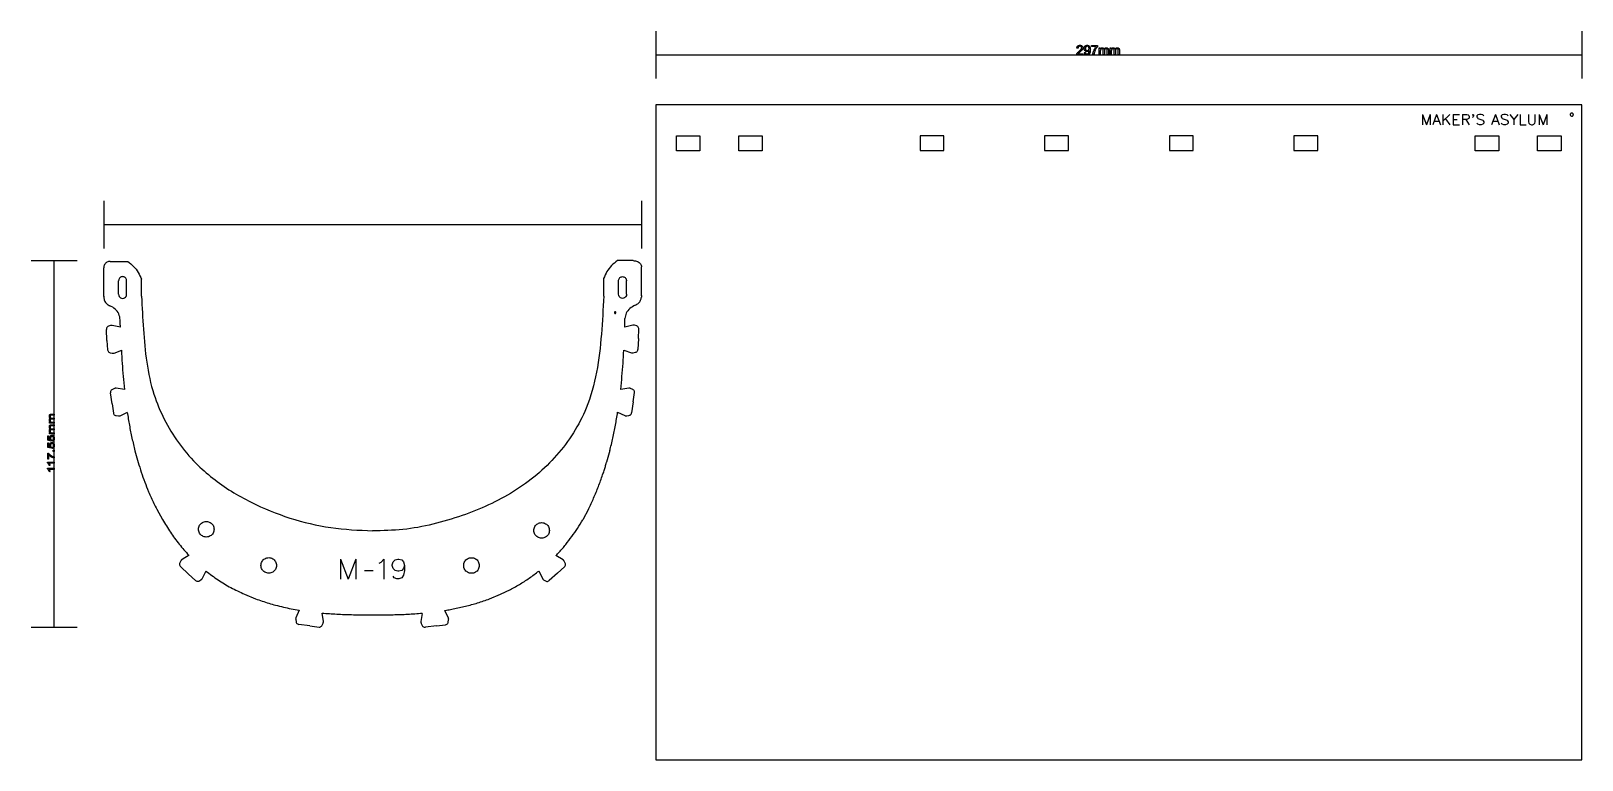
# Model space of a CAD drawing. Extents: x -120 to 253, y 137 to 312.
import ezdxf

# ---------------------------------------------------------------- set-up
doc = ezdxf.new("R2010")
doc.units = 0
doc.layers.add('Layer_1', color=7, linetype='CONTINUOUS')

msp = doc.modelspace()

# ---------------------------------------------------------------- linework, layer by layer
at = {"layer": 'Layer_1', "color": 1}
for points in [[(30.226987, 312.206224), (30.226987, 300.776224)], [(252.97652, 312.206224), (252.97652, 300.776224)], [(30.226829, 306.491224), (252.97689, 306.491224)], [(30.226829, 294.423287), (30.226829, 136.92321)], [(252.97676, 294.423287), (30.226829, 294.423287)], [(214.62893, 292.133689), (214.62893, 289.678118)], [(214.62893, 292.133689), (215.56365, 289.678118)], [(216.49845, 292.133689), (215.56373, 289.678118)], [(216.49845, 292.133689), (216.49845, 289.678118)], [(218.01925, 292.133689), (217.0845, 289.678118)], [(218.01925, 292.133689), (218.95397, 289.678118)], [(219.53634, 292.133689), (219.53634, 289.678118)], [(221.17583, 292.133689), (219.53634, 290.494172)], [(220.12247, 291.080224), (221.17591, 289.678118)], [(221.99191, 292.133689), (221.99191, 289.678118)], [(221.99191, 292.133689), (223.51268, 292.133689)], [(221.99191, 290.961506), (222.92663, 290.961506)], [(224.21005, 292.133689), (224.21005, 289.678118)], [(224.21005, 292.133689), (225.26349, 292.133689), (225.61215, 292.014944), (225.7309, 291.896226), (225.84962, 291.666276), (225.84962, 291.428919), (225.7309, 291.198969), (225.61215, 291.080224), (225.26349, 290.961506), (224.21005, 290.961506)], [(225.02978, 290.961506), (225.84954, 289.678118)], [(226.78434, 291.896226), (226.66562, 292.014944), (226.78434, 292.133689), (226.90306, 292.014944), (226.90306, 291.781264), (226.78434, 291.547558), (226.66562, 291.428839)], [(229.3549, 291.781264), (229.12119, 292.014944), (228.76884, 292.133689), (228.30143, 292.133689), (227.95276, 292.014944), (227.71906, 291.781264), (227.71906, 291.547558), (227.83404, 291.313851), (227.95276, 291.19889), (228.18647, 291.080145), (228.88748, 290.846465), (229.12119, 290.731477), (229.23615, 290.612758), (229.3549, 290.379052), (229.3549, 290.028505), (229.12119, 289.794799), (228.76884, 289.677959), (228.30143, 289.678118), (227.95276, 289.794958), (227.71906, 290.028664)], [(232.15906, 292.133689), (231.22434, 289.678118)], [(232.15906, 292.133689), (233.09378, 289.678118)], [(235.197, 291.781264), (234.96332, 292.014944), (234.61095, 292.133689), (234.14356, 292.133689), (233.7949, 292.014944), (233.56119, 291.781264), (233.56119, 291.547558), (233.67615, 291.313851), (233.7949, 291.19889), (234.02858, 291.080145), (234.72962, 290.846465), (234.96332, 290.731477), (235.07828, 290.612758), (235.197, 290.379052), (235.197, 290.028505), (234.96332, 289.794799), (234.61095, 289.677959), (234.14356, 289.678118), (233.7949, 289.794958), (233.56119, 290.028664)], [(235.66441, 292.133689), (236.59913, 290.961506), (236.59913, 289.678118)], [(237.53385, 292.133689), (236.59913, 290.961506)], [(238.11623, 292.133689), (238.11623, 289.678118), (239.51836, 289.678118)], [(240.10441, 292.133689), (240.10441, 290.379211), (240.22313, 290.028664), (240.45684, 289.794958), (240.80918, 289.678118), (241.03913, 289.678118), (241.39148, 289.794958), (241.62519, 290.028664), (241.7439, 290.379211), (241.7439, 292.133689)], [(242.67495, 292.133689), (242.67495, 289.678118)], [(242.67495, 292.133689), (243.60969, 289.678118)], [(244.54441, 292.133689), (243.60969, 289.678118)], [(244.54441, 292.133689), (244.54441, 289.678118)], [(252.97676, 136.92321), (252.97676, 294.423287)], [(217.43319, 290.494119), (218.60527, 290.494119)], [(221.99191, 289.678118), (223.51268, 289.678118)], [(231.573, 290.494119), (232.74519, 290.494119)], [(-102.53421, 271.366861), (-102.53421, 259.936861)], [(26.773593, 271.366861), (26.773593, 259.936861)], [(-102.53421, 265.651861), (26.773593, 265.651861)], [(-120.02285, 256.993848), (-108.91061, 256.993848)], [(-114.4667, 168.82775), (-114.4667, 256.993848)], [(-102.52085, 248.333692), (-102.54045, 255.279348)], [(-100.99264, 256.798771), (-96.752135, 256.798771)], [(24.791652, 256.994007), (20.998374, 256.994007)], [(26.760999, 248.52898), (26.786209, 255.474584)], [(-98.950849, 248.904054), (-98.950849, 252.143691)], [(-97.028757, 248.904054), (-97.028757, 252.143691)], [(21.274969, 248.904054), (21.274969, 252.143691)], [(23.197141, 248.9507), (23.197141, 252.190417)], [(-102.52085, 248.43127), (-102.52085, 248.235954)], [(26.760999, 248.626718), (26.760999, 248.43127)], [(26.760999, 248.43127), (26.760999, 248.235954)], [(-101.75451, 237.798512), (-101.89505, 240.444743)], [(-100.89358, 241.388829), (-101.4047, 241.201795)], [(-98.529659, 240.992377), (-100.47604, 241.417404)], [(24.70434, 241.478761), (22.76034, 240.98952)], [(25.637657, 241.294558), (25.121587, 241.46405)], [(26.065303, 238.291325), (26.153113, 240.552719)], [(-101.75451, 237.798512), (-101.59504, 235.541088)], [(-100.05411, 234.778479), (-98.174959, 235.476873)], [(22.511341, 235.468327), (24.39954, 234.833539)], [(26.065303, 238.291325), (25.916343, 235.645624)], [(-101.00203, 234.859997), (-100.47027, 234.747655)], [(24.817899, 234.816209), (25.346351, 234.946489)], [(-100.54115, 222.588966), (-100.89133, 225.21575)], [(-99.967934, 226.236274), (-100.4627, 226.00942)], [(-97.58007, 226.028602), (-99.553782, 226.297789)], [(23.772636, 226.319168), (21.789928, 226.023893)], [(24.683279, 226.043895), (24.186391, 226.263499)], [(24.812792, 223.013226), (25.123069, 225.255067)], [(-100.54115, 222.588966), (-100.20304, 220.351173)], [(-98.606441, 219.713395), (-96.788674, 220.558633)], [(20.998003, 220.554056), (22.814659, 219.736414)], [(24.812792, 223.013226), (24.403985, 220.394988)], [(-99.55783, 219.719454), (-99.018874, 219.649554)], [(23.229182, 219.677915), (23.7679, 219.755464)], [(-95.026391, 211.259746), (-94.261321, 208.491966)], [(19.189814, 211.32187), (18.401727, 208.498396)], [(-89.787799, 197.236486), (-88.409982, 194.72038)], [(14.008982, 197.209419), (12.648627, 194.68469)], [(-83.992393, 184.79263), (-84.230967, 184.30341)], [(-82.122873, 181.60858), (-84.059306, 183.4178)], [(-82.01413, 186.14616), (-83.711061, 185.10275)], [(-45.566241, 185.181619), (-45.566241, 180.418881)], [(-45.566241, 185.181619), (-43.728525, 180.418881)], [(-41.890729, 185.181619), (-43.728525, 180.418881)], [(-41.890729, 185.181619), (-41.890729, 180.418881)], [(-36.288336, 184.27513), (-35.836242, 184.498148), (-35.143404, 185.181619), (-35.143404, 180.418881)], [(-30.194347, 183.65164), (-30.420433, 182.968142), (-30.879882, 182.522107), (-31.565391, 182.291893), (-31.798753, 182.291893), (-32.484236, 182.522107), (-32.951014, 182.968142), (-33.1771, 183.65164), (-33.1771, 183.874631), (-32.951014, 184.558129), (-32.484236, 185.01136), (-31.798753, 185.241574), (-31.565391, 185.241574), (-30.879882, 185.01136), (-30.420433, 184.558129), (-30.194347, 183.65164), (-30.194347, 182.522107), (-30.420433, 181.385404), (-30.879882, 180.705478), (-31.565391, 180.478836), (-32.032142, 180.478836), (-32.717625, 180.705478), (-32.951014, 181.158762)], [(7.918459, 185.018), (6.207769, 186.06305)], [(6.596415, 181.81453), (8.272074, 183.33554)], [(8.440455, 184.22285), (8.200002, 184.70997)], [(-82.122873, 181.60858), (-80.442875, 180.09239)], [(-79.543318, 180.0132), (-79.082308, 180.3008)], [(-78.803596, 180.61152), (-77.933964, 182.41783)], [(-39.809834, 182.462153), (-37.768441, 182.462153)], [(2.092228, 182.37402), (2.96149, 180.58184)], [(3.242134, 180.27095), (3.705181, 179.98499)], [(6.596415, 181.81453), (4.603388, 180.06762)], [(-68.692623, 176.78113), (-66.039117, 175.69528)], [(-9.762799, 175.67279), (-7.110642, 176.76073)], [(-55.527724, 172.93686), (-56.316421, 171.10769)], [(-49.719194, 170.25404), (-50.039816, 172.25241)], [(-39.34131, 171.81177), (-36.464231, 171.80977)], [(-25.946514, 172.15618), (-26.241578, 170.18623)], [(-19.645171, 171.04694), (-20.46657, 172.8755)], [(-120.02285, 168.82775), (-108.91061, 168.82775)], [(-56.368385, 170.69219), (-56.282525, 170.15482)], [(-53.008388, 169.1615), (-55.63287, 169.529)], [(-53.008388, 169.1615), (-50.761996, 168.88702)], [(-49.980206, 169.33927), (-49.768539, 169.83952)], [(-26.185406, 169.77133), (-25.965194, 169.27355)], [(-22.545878, 169.15012), (-25.177106, 168.83466)], [(-22.545878, 169.15012), (-20.303904, 169.45889)], [(-19.663851, 170.09579), (-19.586911, 170.63353)], [(30.226829, 136.92321), (252.97676, 136.92321)]]:
    msp.add_lwpolyline(points, dxfattribs=at)
at = {"layer": 'Layer_1', "color": 7}
for points in [[(132.94594, 306.757924), (132.94594, 306.491224), (131.44099, 306.491224)], [(131.78074, 308.088064), (131.49499, 308.116644)], [(131.83017, 306.757717), (132.94611, 306.757717), (132.94594, 306.757924)], [(133.28788, 307.018565), (133.28942, 307.018406)], [(133.28942, 307.018406), (133.55612, 307.040686)], [(134.42935, 308.021071), (134.42914, 308.021151)], [(135.02979, 308.469434), (135.02979, 308.736134), (136.49987, 308.736134), (136.49987, 308.520287)], [(136.14123, 308.469805), (135.03003, 308.469805), (135.02979, 308.469434)], [(135.6331, 306.491595), (135.34735, 306.491595)], [(136.8559, 306.491462), (136.8559, 308.139287), (137.10677, 308.139287), (137.10677, 307.90648)], [(137.13535, 307.345481), (137.13535, 306.491459), (136.8559, 306.491459), (136.8559, 306.491462)], [(138.11344, 307.447562), (138.11344, 306.491463), (137.83399, 306.491463), (137.83399, 307.560962)], [(139.0912, 307.621257), (139.0912, 306.491592), (138.81175, 306.491592), (138.81175, 307.528705)], [(139.50062, 306.491462), (139.50062, 308.139287), (139.75149, 308.139287), (139.75149, 307.90648)], [(139.78009, 307.345481), (139.78009, 306.491459), (139.50066, 306.491459), (139.50062, 306.491462)], [(140.75817, 307.447562), (140.75817, 306.491463), (140.47871, 306.491463), (140.47871, 307.560962)], [(141.73592, 307.621257), (141.73592, 306.491592), (141.45647, 306.491592), (141.45647, 307.528705)], [(-115.23701, 220.079684), (-114.46662, 220.079684), (-114.46662, 219.808037), (-115.17372, 219.808037)], [(-114.4667, 217.906635), (-115.59028, 217.906635), (-115.59028, 218.150449), (-115.43156, 218.150449)], [(-115.23701, 217.508543), (-114.46662, 217.508543), (-114.46662, 217.236895), (-115.17372, 217.236895)], [(-115.11831, 219.128899), (-114.46627, 219.128899), (-114.46627, 218.857251), (-115.19549, 218.857251)], [(-115.11831, 216.557767), (-114.46627, 216.557767), (-114.46627, 216.286119), (-115.19549, 216.286119)], [(-115.04871, 218.178049), (-114.46633, 218.178049), (-114.46633, 217.906401), (-114.4667, 217.906635)], [(-115.17461, 213.850255), (-115.20071, 213.594059), (-115.99721, 213.807049), (-115.99721, 214.90282), (-115.8155, 214.90282), (-115.8155, 214.023663), (-115.39738, 213.905765)], [(-115.17461, 212.133665), (-115.20071, 211.877469), (-115.99721, 212.090458), (-115.99721, 213.186204), (-115.8155, 213.186204), (-115.8155, 212.307046), (-115.39738, 212.189148)], [(-114.4667, 215.335494), (-115.59028, 215.335494), (-115.59028, 215.579307), (-115.43156, 215.579307)], [(-115.04871, 215.606908), (-114.46633, 215.606908), (-114.46633, 215.33526), (-114.4667, 215.335494)], [(-114.87363, 213.544794), (-114.88883, 213.828797)], [(-114.87357, 213.544555), (-114.87363, 213.544794)], [(-115.81542, 209.26955), (-115.99713, 209.26955), (-115.99713, 210.698671), (-115.85008, 210.698671)], [(-115.8155, 210.350162), (-115.8155, 209.269868), (-115.81542, 209.26955)], [(-114.87363, 211.828177), (-114.88883, 212.112207)], [(-114.87357, 211.827965), (-114.87363, 211.828177)], [(-114.4667, 209.856132), (-114.4667, 209.578398)], [(-116.02331, 208.381106), (-116.02331, 208.555996), (-114.4669, 208.555996), (-114.4667, 208.555996)], [(-116.02331, 206.893486), (-116.02331, 207.068376), (-114.4669, 207.068376), (-114.4667, 207.068376)], [(-114.4667, 208.555996), (-114.4667, 208.284348), (-115.67982, 208.284348)], [(-114.4667, 207.068376), (-114.4667, 206.796728), (-115.67982, 206.796728)], [(-115.45046, 207.741052), (-115.6345, 207.741052)], [(-115.45046, 206.253433), (-115.6345, 206.253433)]]:
    msp.add_lwpolyline(points, dxfattribs=at)
at = {"layer": 'Layer_1', "color": 1}
for points in [[(250.8979, 292.116174)], [(35.221897, 283.398126), (35.221897, 286.998206), (40.785106, 286.998206), (40.785106, 283.398126)], [(50.213718, 283.398126), (50.213718, 286.998206), (55.787192, 286.998206), (55.787192, 283.398126)], [(93.77604, 283.473348), (99.475827, 283.473348), (99.475827, 286.998127), (93.77604, 286.998127)], [(123.72251, 283.473136), (129.49712, 283.473136), (129.49712, 286.997994), (123.72251, 286.997994)], [(153.74396, 283.473348), (159.44351, 283.473348), (159.44351, 286.998127), (153.74396, 286.998127)], [(183.69032, 283.473348), (189.46496, 283.473348), (189.46496, 286.998127), (183.69032, 286.998127)], [(227.28992, 283.398126), (227.28992, 286.998206), (232.98984, 286.998206), (232.98984, 283.398126)], [(242.28174, 283.398126), (242.28174, 286.998206), (247.98169, 286.998206), (247.98169, 283.398126)], [(20.464233, 244.68432)], [(-75.990281, 192.40123)], [(4.659242, 192.12577)], [(-60.974886, 183.70011)], [(-12.22136, 183.68887)]]:
    msp.add_lwpolyline(points, close=True, dxfattribs=at)
at = {"layer": 'Layer_1', "color": 7}
msp.add_lwpolyline([(-114.4667, 211.121978), (-114.68308, 211.121978), (-114.68308, 211.430614), (-114.4667, 211.430614)], close=True, dxfattribs=at)
for points, knots in [([(131.44099, 306.491224), (131.440943, 306.513403), (131.440851, 306.557494), (131.452672, 306.622808), (131.477354, 306.700254), (131.519193, 306.790039), (131.58165, 306.891314), (131.661446, 306.992937), (131.761535, 307.09828), (131.883666, 307.212539), (132.049688, 307.351092), (132.231707, 307.5041), (132.40019, 307.663741), (132.521042, 307.799484), (132.599333, 307.921376), (132.646072, 308.035482), (132.661798, 308.147274), (132.649017, 308.253098), (132.607767, 308.350168), (132.540557, 308.432247), (132.452275, 308.496426), (132.34463, 308.534854), (132.225199, 308.545877), (132.104079, 308.534523), (131.991667, 308.493875), (131.899442, 308.425133), (131.829912, 308.332283), (131.787956, 308.216311), (131.783235, 308.132401), (131.78074, 308.088064)], [0, 0, 0, 0, 0.066423, 0.13205, 0.198078, 0.3099, 0.428206, 0.554341, 0.696769, 0.863751, 1.055795, 1.345397, 1.57695, 1.751698, 1.889194, 2.009697, 2.118681, 2.224232, 2.325564, 2.430845, 2.538706, 2.64904, 2.769353, 2.895979, 3.011202, 3.12336, 3.236143, 3.354582, 3.487276, 3.487276, 3.487276, 3.487276]), ([(131.49499, 308.116644), (131.504332, 308.183058), (131.522019, 308.308792), (131.598146, 308.478261), (131.711459, 308.612308), (131.859705, 308.707836), (132.037933, 308.763634), (132.234315, 308.779478), (132.431318, 308.762828), (132.611061, 308.702513), (132.755545, 308.599122), (132.863958, 308.4672), (132.930094, 308.310816), (132.946542, 308.16851), (132.938781, 308.05096), (132.919843, 307.960706), (132.88786, 307.87078), (132.841709, 307.77962), (132.778865, 307.686801), (132.696996, 307.586939), (132.586378, 307.475148), (132.44256, 307.342071), (132.283571, 307.204884), (132.135942, 307.081099), (132.02785, 306.985998), (131.953576, 306.91625), (131.903783, 306.85993), (131.863937, 306.809658), (131.841244, 306.774751), (131.83017, 306.757717)], [0, 0, 0, 0, 0.200425, 0.379443, 0.549103, 0.72005, 0.901219, 1.103758, 1.307714, 1.490765, 1.665173, 1.833733, 1.996838, 2.167507, 2.258196, 2.349503, 2.443191, 2.543771, 2.65517, 2.778797, 2.930654, 3.126536, 3.366558, 3.56055, 3.704468, 3.798524, 3.865908, 3.929829, 3.99075, 3.99075, 3.99075, 3.99075]), ([(134.45934, 307.562314), (134.439462, 307.533721), (134.399588, 307.476363), (134.321544, 307.403887), (134.232404, 307.343297), (134.133759, 307.296699), (134.027585, 307.268737), (133.894984, 307.258321), (133.739958, 307.276806), (133.574568, 307.348041), (133.434397, 307.463578), (133.32421, 307.615854), (133.258769, 307.802785), (133.240057, 308.009316), (133.259262, 308.218006), (133.327795, 308.411066), (133.443109, 308.568371), (133.59144, 308.687705), (133.768511, 308.760427), (133.943422, 308.779907), (134.103236, 308.766052), (134.240896, 308.72534), (134.367999, 308.658395), (134.481809, 308.5673), (134.575799, 308.451038), (134.651636, 308.309715), (134.704164, 308.133899), (134.733314, 307.918672), (134.741716, 307.670665), (134.733169, 307.416708), (134.703798, 307.183721), (134.652417, 306.987218), (134.578105, 306.824181), (134.483179, 306.689816), (134.367213, 306.584206), (134.23353, 306.507943), (134.084278, 306.462374), (133.923741, 306.448628), (133.762763, 306.462634), (133.61261, 306.51226), (133.486051, 306.596513), (133.386672, 306.711832), (133.316881, 306.855696), (133.297846, 306.962597), (133.28788, 307.018565)], [0, 0, 0, 0, 0.104219, 0.209064, 0.31724, 0.426641, 0.534702, 0.644659, 0.824233, 0.997167, 1.177473, 1.362882, 1.554087, 1.764028, 1.980784, 2.178272, 2.370681, 2.55849, 2.742477, 2.937065, 3.080672, 3.221353, 3.364678, 3.509122, 3.655569, 3.810148, 3.987349, 4.202861, 4.460072, 4.731062, 4.964438, 5.163211, 5.337993, 5.499132, 5.6534, 5.804723, 5.957137, 6.117761, 6.285406, 6.438671, 6.58717, 6.735777, 6.890398, 7.060308, 7.060308, 7.060308, 7.060308]), ([(134.42914, 308.021151), (134.426797, 308.071109), (134.422357, 308.165746), (134.379233, 308.297401), (134.30754, 308.403324), (134.216748, 308.483196), (134.109844, 308.532618), (133.992992, 308.54745), (133.874004, 308.531707), (133.76154, 308.478346), (133.665373, 308.392939), (133.588184, 308.281699), (133.542504, 308.145708), (133.529374, 308.00309), (133.541941, 307.864959), (133.585837, 307.742997), (133.659283, 307.64294), (133.753352, 307.566345), (133.865638, 307.51952), (133.986677, 307.506007), (134.107234, 307.519323), (134.218001, 307.566172), (134.310252, 307.643491), (134.380781, 307.747696), (134.422804, 307.877591), (134.427082, 307.971352), (134.42935, 308.021071)], [0, 0, 0, 0, 0.149547, 0.283287, 0.409554, 0.529013, 0.641788, 0.757457, 0.877905, 0.997018, 1.125123, 1.259751, 1.398574, 1.550413, 1.686603, 1.811684, 1.934162, 2.054482, 2.171314, 2.293887, 2.416188, 2.531365, 2.64933, 2.77235, 2.904183, 3.053014, 3.053014, 3.053014, 3.053014]), ([(133.55612, 307.040686), (133.564521, 307.002147), (133.580102, 306.930666), (133.623471, 306.836505), (133.68226, 306.764957), (133.755401, 306.716202), (133.840308, 306.687423), (133.928691, 306.67965), (134.013777, 306.686017), (134.090562, 306.705656), (134.159504, 306.739295), (134.220821, 306.783312), (134.274456, 306.836526), (134.320256, 306.899898), (134.359277, 306.9754), (134.393122, 307.064824), (134.422505, 307.166844), (134.445488, 307.277132), (134.459325, 307.39125), (134.462515, 307.472695), (134.462292, 307.52217), (134.461587, 307.540886), (134.460137, 307.554714), (134.45934, 307.562314)], [0, 0, 0, 0, 0.118092, 0.21903, 0.307886, 0.392346, 0.479283, 0.574096, 0.656544, 0.734339, 0.810321, 0.885294, 0.959854, 1.035993, 1.118886, 1.214077, 1.322402, 1.437103, 1.551673, 1.666871, 1.681327, 1.700105, 1.723025, 1.723025, 1.723025, 1.723025]), ([(135.34735, 306.491595), (135.350719, 306.555515), (135.357935, 306.692442), (135.395948, 306.90913), (135.451293, 307.145841), (135.52634, 307.392564), (135.622759, 307.637987), (135.737311, 307.87359), (135.863828, 308.09372), (135.99588, 308.294062), (136.093968, 308.412661), (136.14123, 308.469805)], [0, 0, 0, 0, 0.191879, 0.41103, 0.658704, 0.921041, 1.183879, 1.448941, 1.706167, 1.945268, 2.167596, 2.167596, 2.167596, 2.167596]), ([(136.49987, 308.520287), (136.450705, 308.4642), (136.346545, 308.345377), (136.204741, 308.138203), (136.06526, 307.903997), (135.935556, 307.650847), (135.825566, 307.387051), (135.744501, 307.14345), (135.687703, 306.918337), (135.651891, 306.70922), (135.63946, 306.565256), (135.6331, 306.491595)], [0, 0, 0, 0, 0.223589, 0.473683, 0.751659, 1.041168, 1.326163, 1.608287, 1.810544, 2.02217, 2.243907, 2.243907, 2.243907, 2.243907]), ([(137.10677, 307.90648), (137.125006, 307.932282), (137.161457, 307.983855), (137.2318, 308.049001), (137.311886, 308.103451), (137.401921, 308.144897), (137.501133, 308.1694), (137.608298, 308.176849), (137.716325, 308.16954), (137.818253, 308.144929), (137.905596, 308.102556), (137.976868, 308.043879), (138.034166, 307.971705), (138.057509, 307.915237), (138.06941, 307.886448)], [0, 0, 0, 0, 0.094571, 0.189031, 0.285695, 0.384187, 0.484705, 0.590499, 0.705291, 0.808303, 0.903201, 0.993811, 1.083288, 1.176354, 1.176354, 1.176354, 1.176354]), ([(137.83399, 307.560962), (137.832818, 307.598963), (137.83066, 307.668933), (137.808417, 307.764175), (137.770708, 307.840933), (137.711669, 307.896829), (137.632354, 307.927758), (137.548123, 307.935516), (137.465909, 307.928694), (137.392072, 307.907566), (137.323364, 307.873178), (137.261903, 307.825583), (137.212617, 307.76321), (137.175444, 307.686536), (137.151535, 307.591697), (137.137531, 307.476201), (137.136119, 307.391555), (137.13535, 307.345481)], [0, 0, 0, 0, 0.113831, 0.209594, 0.291305, 0.366891, 0.447566, 0.541816, 0.618512, 0.693922, 0.770724, 0.847781, 0.925166, 1.007037, 1.101535, 1.217207, 1.355372, 1.355372, 1.355372, 1.355372]), ([(138.06941, 307.886448), (138.114013, 307.94339), (138.19908, 308.051989), (138.381319, 308.154579), (138.564625, 308.180925), (138.726714, 308.166163), (138.858409, 308.121588), (138.964693, 308.042933), (139.040887, 307.930111), (139.084638, 307.785122), (139.088896, 307.678798), (139.0912, 307.621257)], [0, 0, 0, 0, 0.215352, 0.410716, 0.609688, 0.761898, 0.895913, 1.021637, 1.15135, 1.297417, 1.469705, 1.469705, 1.469705, 1.469705]), ([(138.81175, 307.528705), (138.811265, 307.562364), (138.810392, 307.622996), (138.801483, 307.70364), (138.787717, 307.767081), (138.763086, 307.816554), (138.729144, 307.856964), (138.68587, 307.889847), (138.635363, 307.91523), (138.578191, 307.930087), (138.501448, 307.935411), (138.408938, 307.925362), (138.308911, 307.885533), (138.222321, 307.819836), (138.15618, 307.722553), (138.119017, 307.593831), (138.115407, 307.499145), (138.11344, 307.447562)], [0, 0, 0, 0, 0.100917, 0.18179, 0.243234, 0.294527, 0.345902, 0.400173, 0.456491, 0.514414, 0.576078, 0.686575, 0.790418, 0.895385, 1.007946, 1.137067, 1.291588, 1.291588, 1.291588, 1.291588]), ([(139.75149, 307.90648), (139.769726, 307.932282), (139.806178, 307.983855), (139.876524, 308.049002), (139.956616, 308.10345), (140.046654, 308.144897), (140.145863, 308.169398), (140.253024, 308.176849), (140.361047, 308.169539), (140.462976, 308.144931), (140.550317, 308.102554), (140.621589, 308.043879), (140.678891, 307.971706), (140.702231, 307.915237), (140.71413, 307.886448)], [0, 0, 0, 0, 0.094571, 0.189033, 0.285703, 0.384199, 0.484718, 0.590497, 0.70529, 0.808305, 0.903198, 0.993811, 1.083289, 1.176353, 1.176353, 1.176353, 1.176353]), ([(140.47871, 307.560962), (140.477538, 307.598963), (140.47538, 307.668933), (140.453137, 307.764175), (140.415428, 307.840933), (140.35639, 307.896828), (140.277078, 307.927758), (140.192849, 307.935516), (140.110636, 307.928694), (140.036795, 307.907566), (139.968085, 307.873179), (139.906624, 307.825583), (139.857341, 307.763212), (139.820188, 307.686532), (139.796274, 307.591697), (139.782271, 307.476201), (139.780859, 307.391555), (139.78009, 307.345481)], [0, 0, 0, 0, 0.113831, 0.209594, 0.291305, 0.366891, 0.447564, 0.541807, 0.618505, 0.69392, 0.770724, 0.84778, 0.925162, 1.007027, 1.101525, 1.217197, 1.355362, 1.355362, 1.355362, 1.355362]), ([(140.71413, 307.886448), (140.758739, 307.943389), (140.843812, 308.051983), (141.026045, 308.15458), (141.209349, 308.180925), (141.371437, 308.166163), (141.503131, 308.121588), (141.609413, 308.042932), (141.685607, 307.930111), (141.729358, 307.785122), (141.733616, 307.678798), (141.73592, 307.621257)], [0, 0, 0, 0, 0.215361, 0.410719, 0.609685, 0.761899, 0.895911, 1.021634, 1.151347, 1.297415, 1.469702, 1.469702, 1.469702, 1.469702]), ([(141.45647, 307.528705), (141.455986, 307.562364), (141.455113, 307.622996), (141.446201, 307.703639), (141.432442, 307.767086), (141.407783, 307.816558), (141.373822, 307.856942), (141.330587, 307.889862), (141.280081, 307.915227), (141.222912, 307.930088), (141.14617, 307.935411), (141.053661, 307.925361), (140.953634, 307.885533), (140.867041, 307.819837), (140.800903, 307.722553), (140.763745, 307.593831), (140.760136, 307.499145), (140.75817, 307.447562)], [0, 0, 0, 0, 0.100917, 0.18179, 0.243234, 0.294537, 0.345926, 0.400162, 0.45648, 0.514403, 0.576067, 0.686559, 0.790404, 0.895373, 1.007933, 1.137052, 1.291573, 1.291573, 1.291573, 1.291573]), ([(-115.41786, 219.086227), (-115.457281, 219.130981), (-115.536172, 219.220544), (-115.601389, 219.395178), (-115.618449, 219.567972), (-115.608643, 219.723613), (-115.57931, 219.849192), (-115.527981, 219.951518), (-115.452055, 220.027841), (-115.350842, 220.073079), (-115.276478, 220.077394), (-115.23701, 220.079684)], [0, 0, 0, 0, 0.177672, 0.355562, 0.547779, 0.695362, 0.821785, 0.932276, 1.034416, 1.138625, 1.256493, 1.256493, 1.256493, 1.256493]), ([(-115.41786, 216.515085), (-115.457282, 216.559833), (-115.536177, 216.649387), (-115.60139, 216.824025), (-115.61845, 216.99682), (-115.608641, 217.152463), (-115.579314, 217.278035), (-115.527972, 217.380352), (-115.45206, 217.456689), (-115.350843, 217.501937), (-115.276478, 217.506252), (-115.23701, 217.508543)], [0, 0, 0, 0, 0.177658, 0.355549, 0.547784, 0.695353, 0.821775, 0.932255, 1.034406, 1.138619, 1.256487, 1.256487, 1.256487, 1.256487]), ([(-115.43156, 218.150449), (-115.449342, 218.168403), (-115.48594, 218.205356), (-115.529628, 218.273676), (-115.566467, 218.35143), (-115.594335, 218.438722), (-115.610761, 218.53447), (-115.615772, 218.637995), (-115.610847, 218.742302), (-115.594372, 218.840395), (-115.566099, 218.9246), (-115.526771, 218.993926), (-115.478329, 219.050246), (-115.437747, 219.074394), (-115.41786, 219.086227)], [0, 0, 0, 0, 0.075629, 0.155652, 0.241725, 0.333303, 0.42959, 0.532315, 0.643691, 0.742271, 0.829856, 0.908587, 0.980419, 1.049449, 1.049449, 1.049449, 1.049449]), ([(-115.43156, 215.579307), (-115.449342, 215.597261), (-115.48594, 215.634214), (-115.529628, 215.702534), (-115.566465, 215.780287), (-115.594334, 215.867572), (-115.610761, 215.963311), (-115.615771, 216.066834), (-115.610848, 216.171144), (-115.59437, 216.269244), (-115.566102, 216.353456), (-115.526771, 216.422785), (-115.478329, 216.479104), (-115.437747, 216.503252), (-115.41786, 216.515085)], [0, 0, 0, 0, 0.075629, 0.155652, 0.241725, 0.333297, 0.429571, 0.532289, 0.643679, 0.74226, 0.829857, 0.908587, 0.98042, 1.049449, 1.049449, 1.049449, 1.049449]), ([(-115.17372, 219.808037), (-115.19668, 219.807569), (-115.238126, 219.806724), (-115.293465, 219.798308), (-115.337251, 219.783725), (-115.371258, 219.759494), (-115.398395, 219.726083), (-115.420181, 219.684071), (-115.437438, 219.635226), (-115.447309, 219.580207), (-115.450877, 219.506156), (-115.444295, 219.417842), (-115.418017, 219.321969), (-115.375019, 219.238822), (-115.309832, 219.17291), (-115.219794, 219.134405), (-115.153676, 219.130818), (-115.11831, 219.128899)], [0, 0, 0, 0, 0.068832, 0.124252, 0.167433, 0.205936, 0.247761, 0.295355, 0.347291, 0.40262, 0.462357, 0.569412, 0.666788, 0.758771, 0.8474, 0.939295, 1.044984, 1.044984, 1.044984, 1.044984]), ([(-115.17372, 217.236895), (-115.19668, 217.236427), (-115.238126, 217.235583), (-115.293464, 217.227166), (-115.337253, 217.212595), (-115.371258, 217.188359), (-115.398393, 217.154947), (-115.420183, 217.112937), (-115.437437, 217.064088), (-115.44731, 217.009061), (-115.450877, 216.935007), (-115.444293, 216.846692), (-115.418021, 216.750825), (-115.37501, 216.667689), (-115.309839, 216.601763), (-115.219792, 216.563268), (-115.153676, 216.559684), (-115.11831, 216.557767)], [0, 0, 0, 0, 0.068832, 0.124251, 0.16743, 0.205934, 0.247762, 0.295351, 0.347293, 0.402626, 0.46238, 0.569422, 0.666797, 0.758769, 0.847407, 0.939299, 1.044987, 1.044987, 1.044987, 1.044987]), ([(-115.19549, 218.857251), (-115.221482, 218.856094), (-115.269916, 218.853938), (-115.336087, 218.83157), (-115.38914, 218.793091), (-115.425777, 218.735194), (-115.445624, 218.659994), (-115.450812, 218.579399), (-115.446217, 218.500107), (-115.43201, 218.42893), (-115.408949, 218.362707), (-115.377279, 218.303453), (-115.33522, 218.255014), (-115.282927, 218.217917), (-115.217427, 218.194094), (-115.138158, 218.180211), (-115.08017, 218.17881), (-115.04871, 218.178049)], [0, 0, 0, 0, 0.077752, 0.144882, 0.20645, 0.270625, 0.3461, 0.437508, 0.511951, 0.583825, 0.654502, 0.72169, 0.784112, 0.845265, 0.91189, 0.991407, 1.08571, 1.08571, 1.08571, 1.08571]), ([(-115.39738, 212.189148), (-115.41698, 212.233428), (-115.455847, 212.321234), (-115.487889, 212.462216), (-115.499272, 212.618561), (-115.4859, 212.784163), (-115.439204, 212.950499), (-115.36173, 213.092768), (-115.260314, 213.206215), (-115.133037, 213.277488), (-114.994367, 213.297781), (-114.857183, 213.278821), (-114.730675, 213.217243), (-114.614167, 213.110131), (-114.514275, 212.958073), (-114.452157, 212.757757), (-114.436001, 212.550301), (-114.448148, 212.35479), (-114.486659, 212.187755), (-114.552126, 212.046789), (-114.639418, 211.935426), (-114.748335, 211.856151), (-114.831854, 211.837354), (-114.87357, 211.827965)], [0, 0, 0, 0, 0.144999, 0.287533, 0.431011, 0.614087, 0.783122, 0.945465, 1.096215, 1.23377, 1.373754, 1.509147, 1.643564, 1.78898, 1.979151, 2.182413, 2.411174, 2.599924, 2.768364, 2.922449, 3.062184, 3.189578, 3.316708, 3.316708, 3.316708, 3.316708]), ([(-115.39738, 213.905765), (-115.41698, 213.950038), (-115.455849, 214.037835), (-115.487889, 214.178809), (-115.499272, 214.335153), (-115.485899, 214.500758), (-115.439209, 214.667098), (-115.361723, 214.809361), (-115.26032, 214.922818), (-115.133035, 214.994084), (-114.994367, 215.014369), (-114.857183, 214.995411), (-114.730675, 214.933833), (-114.614169, 214.826723), (-114.514276, 214.674672), (-114.452156, 214.474365), (-114.436001, 214.266911), (-114.448146, 214.071397), (-114.486662, 213.904355), (-114.552122, 213.763382), (-114.639418, 213.652017), (-114.748335, 213.572742), (-114.831854, 213.553944), (-114.87357, 213.544555)], [0, 0, 0, 0, 0.144982, 0.287509, 0.430986, 0.614067, 0.783108, 0.945442, 1.096199, 1.233752, 1.373735, 1.509128, 1.643545, 1.788961, 1.979126, 2.182376, 2.41113, 2.599893, 2.768334, 2.92243, 3.062166, 3.18956, 3.31669, 3.31669, 3.31669, 3.31669]), ([(-115.19549, 216.286119), (-115.221483, 216.28496), (-115.269918, 216.282801), (-115.33608, 216.260421), (-115.38915, 216.221959), (-115.425772, 216.164048), (-115.445624, 216.088853), (-115.450812, 216.00826), (-115.446217, 215.928971), (-115.432013, 215.857792), (-115.408947, 215.791572), (-115.377279, 215.732322), (-115.33522, 215.683882), (-115.282924, 215.646788), (-115.21743, 215.622948), (-115.138157, 215.609069), (-115.08017, 215.607668), (-115.04871, 215.606908)], [0, 0, 0, 0, 0.077753, 0.144885, 0.206445, 0.270632, 0.346108, 0.4375, 0.511948, 0.583828, 0.654495, 0.721683, 0.784104, 0.845257, 0.911887, 0.991404, 1.085706, 1.085706, 1.085706, 1.085706]), ([(-114.88883, 213.828797), (-114.858512, 213.837308), (-114.799895, 213.853762), (-114.724014, 213.90496), (-114.666014, 213.973789), (-114.625602, 214.057128), (-114.601312, 214.151879), (-114.593763, 214.260705), (-114.60333, 214.376374), (-114.638241, 214.490359), (-114.695353, 214.587891), (-114.772232, 214.664931), (-114.868971, 214.71195), (-114.973308, 214.725063), (-115.07562, 214.712533), (-115.166426, 214.66732), (-115.237446, 214.592468), (-115.289724, 214.495633), (-115.320508, 214.378969), (-115.328388, 214.266877), (-115.323457, 214.167584), (-115.30948, 214.087952), (-115.286202, 214.015222), (-115.25523, 213.9509), (-115.219205, 213.894835), (-115.189148, 213.864789), (-115.17461, 213.850255)], [0, 0, 0, 0, 0.093979, 0.181702, 0.26981, 0.36114, 0.457203, 0.561516, 0.687124, 0.803325, 0.916094, 1.023125, 1.125043, 1.232555, 1.334455, 1.430147, 1.530444, 1.639117, 1.757066, 1.889639, 1.974684, 2.054819, 2.131486, 2.202953, 2.268616, 2.330134, 2.330134, 2.330134, 2.330134]), ([(-114.88883, 212.112207), (-114.858512, 212.120712), (-114.799891, 212.137155), (-114.724013, 212.188365), (-114.666016, 212.257198), (-114.625603, 212.340535), (-114.601313, 212.435278), (-114.593762, 212.5441), (-114.603329, 212.659769), (-114.638235, 212.773758), (-114.695366, 212.871276), (-114.772226, 212.948335), (-114.86897, 212.995361), (-114.973308, 213.008473), (-115.075621, 212.995943), (-115.166431, 212.950722), (-115.237437, 212.875853), (-115.289727, 212.779026), (-115.320506, 212.662368), (-115.328388, 212.550282), (-115.323456, 212.450994), (-115.30948, 212.371362), (-115.286202, 212.298632), (-115.25523, 212.23431), (-115.219205, 212.178245), (-115.189148, 212.148199), (-115.17461, 212.133665)], [0, 0, 0, 0, 0.093975, 0.181702, 0.269814, 0.361144, 0.457201, 0.561495, 0.687119, 0.803321, 0.916075, 1.023119, 1.125041, 1.232552, 1.334452, 1.430147, 1.530458, 1.639122, 1.757069, 1.889628, 1.974673, 2.054808, 2.131474, 2.202941, 2.268605, 2.330123, 2.330123, 2.330123, 2.330123]), ([(-115.85008, 210.698671), (-115.812117, 210.651157), (-115.733046, 210.552192), (-115.591491, 210.413407), (-115.4319, 210.277532), (-115.259569, 210.151403), (-115.079475, 210.0441), (-114.912761, 209.964918), (-114.758755, 209.909539), (-114.615819, 209.874393), (-114.517022, 209.862294), (-114.4667, 209.856132)], [0, 0, 0, 0, 0.182313, 0.379728, 0.59346, 0.810836, 1.019535, 1.221485, 1.363497, 1.509913, 1.661904, 1.661904, 1.661904, 1.661904]), ([(-114.4667, 209.578398), (-114.510361, 209.581727), (-114.604404, 209.588898), (-114.752357, 209.625917), (-114.914079, 209.679808), (-115.082861, 209.753139), (-115.250353, 209.847293), (-115.410821, 209.958841), (-115.560803, 210.081922), (-115.697716, 210.211034), (-115.776802, 210.304452), (-115.8155, 210.350162)], [0, 0, 0, 0, 0.131163, 0.282518, 0.455813, 0.64242, 0.833577, 1.031303, 1.227895, 1.415291, 1.594844, 1.594844, 1.594844, 1.594844]), ([(-115.6345, 207.741052), (-115.651504, 207.78983), (-115.684525, 207.884554), (-115.745479, 208.017742), (-115.812232, 208.136592), (-115.881511, 208.23805), (-115.949324, 208.321159), (-116.000089, 208.362291), (-116.02331, 208.381106)], [0, 0, 0, 0, 0.1549, 0.300808, 0.438783, 0.563238, 0.669352, 0.758812, 0.758812, 0.758812, 0.758812]), ([(-115.6345, 206.253433), (-115.651505, 206.302207), (-115.684529, 206.396927), (-115.745479, 206.530116), (-115.81223, 206.648969), (-115.88151, 206.750425), (-115.949329, 206.833527), (-116.00009, 206.874667), (-116.02331, 206.893486)], [0, 0, 0, 0, 0.154889, 0.300801, 0.438781, 0.563232, 0.669342, 0.758809, 0.758809, 0.758809, 0.758809]), ([(-115.67982, 208.284348), (-115.664795, 208.260509), (-115.632647, 208.209503), (-115.589622, 208.123101), (-115.547712, 208.026915), (-115.508882, 207.927774), (-115.475588, 207.832459), (-115.458564, 207.770531), (-115.45046, 207.741052)], [0, 0, 0, 0, 0.084492, 0.180782, 0.289155, 0.399219, 0.500152, 0.591848, 0.591848, 0.591848, 0.591848]), ([(-115.67982, 206.796728), (-115.664795, 206.772889), (-115.632647, 206.721883), (-115.589622, 206.635481), (-115.547712, 206.539295), (-115.508882, 206.440154), (-115.475589, 206.34484), (-115.458564, 206.282912), (-115.45046, 206.253433)], [0, 0, 0, 0, 0.084492, 0.180782, 0.289155, 0.399219, 0.500151, 0.591847, 0.591847, 0.591847, 0.591847])]:
    msp.add_open_spline(points, degree=3, knots=knots, dxfattribs=at)
at = {"layer": 'Layer_1', "color": 1}
for points, knots in [([(250.8979, 292.116174), (250.895402, 292.083348), (250.890425, 292.017967), (250.851072, 291.926468), (250.79119, 291.847858), (250.712491, 291.787573), (250.620968, 291.749706), (250.490293, 291.732248), (250.326225, 291.776249), (250.183006, 291.919746), (250.129789, 292.116134), (250.182977, 292.312548), (250.326287, 292.455984), (250.523126, 292.509139), (250.717925, 292.456003), (250.867264, 292.312579), (250.887586, 292.182296), (250.8979, 292.116174)], [0, 0, 0, 0, 0.098196, 0.19558, 0.293776, 0.391972, 0.489355, 0.587552, 0.783673, 0.973978, 1.170099, 1.36622, 1.556525, 1.752646, 1.948768, 2.139073, 2.335194, 2.335194, 2.335194, 2.335194]), ([(-100.99264, 256.798771), (-101.129118, 256.788644), (-101.400384, 256.768516), (-101.780013, 256.609234), (-102.106175, 256.366458), (-102.353354, 256.047403), (-102.51402, 255.676564), (-102.531508, 255.412047), (-102.54027, 255.279507)], [0, 0, 0, 0, 0.408289, 0.811519, 1.215302, 1.615847, 2.010164, 2.406164, 2.406164, 2.406164, 2.406164]), ([(-96.752135, 256.798771), (-96.2669, 256.415714), (-95.308498, 255.659127), (-94.17461, 254.190634), (-93.691054, 253.074593), (-93.447199, 252.51178)], [0, 0, 0, 0, 1.850354, 3.654689, 5.490287, 5.490287, 5.490287, 5.490287]), ([(20.998374, 256.994007), (20.513134, 256.610951), (19.554726, 255.854369), (18.420843, 254.385869), (17.93729, 253.269829), (17.693437, 252.707016)], [0, 0, 0, 0, 1.850363, 3.654695, 5.490291, 5.490291, 5.490291, 5.490291]), ([(24.791652, 256.994007), (24.96682, 256.98408), (25.310586, 256.964597), (25.795062, 256.809225), (26.214517, 256.5708), (26.536408, 256.254309), (26.750657, 255.880284), (26.774599, 255.60823), (26.786346, 255.474743)], [0, 0, 0, 0, 0.524553, 1.02943, 1.510995, 1.958792, 2.371886, 2.769838, 2.769838, 2.769838, 2.769838]), ([(-97.028757, 252.143691), (-97.040144, 252.261024), (-97.062647, 252.492913), (-97.238122, 252.800918), (-97.496757, 253.031095), (-97.818603, 253.153929), (-98.160763, 253.153952), (-98.48254, 253.031056), (-98.741172, 252.800975), (-98.916686, 252.49297), (-98.939177, 252.261057), (-98.950558, 252.143691)], [0, 0, 0, 0, 0.350337, 0.692387, 1.034194, 1.37142, 1.701943, 2.039071, 2.380852, 2.722867, 3.073297, 3.073297, 3.073297, 3.073297]), ([(-93.458602, 248.431032), (-93.462899, 248.851519), (-93.471896, 249.731978), (-93.468369, 251.10535), (-93.462657, 252.058175), (-93.459702, 252.551018)], [0, 0, 0, 0, 1.261515, 2.641492, 4.12005, 4.12005, 4.12005, 4.12005]), ([(17.70484, 248.431032), (17.709117, 248.868391), (17.718198, 249.797055), (17.714689, 251.235495), (17.708892, 252.236518), (17.70594, 252.746227)], [0, 0, 0, 0, 1.312129, 2.786101, 4.315257, 4.315257, 4.315257, 4.315257]), ([(21.274969, 252.143691), (21.286357, 252.261024), (21.308865, 252.492916), (21.484355, 252.800918), (21.742991, 253.03109), (22.064835, 253.153931), (22.406996, 253.153951), (22.728776, 253.03106), (22.987405, 252.800976), (23.162904, 252.492967), (23.18539, 252.261057), (23.19677, 252.143691)], [0, 0, 0, 0, 0.350338, 0.692394, 1.034206, 1.371421, 1.701951, 2.039083, 2.38086, 2.722868, 3.073298, 3.073298, 3.073298, 3.073298]), ([(-102.52085, 248.235954), (-102.483636, 247.930442), (-102.409912, 247.325202), (-101.861892, 246.540782), (-101.318928, 246.263337), (-101.04484, 246.123283)], [0, 0, 0, 0, 0.914188, 1.811073, 2.725344, 2.725344, 2.725344, 2.725344]), ([(-98.950849, 248.904054), (-98.924884, 248.727451), (-98.874196, 248.382708), (-98.495217, 247.996055), (-97.989926, 247.849911), (-97.484545, 247.995925), (-97.105548, 248.382664), (-97.054857, 248.727437), (-97.02889, 248.904054)], [0, 0, 0, 0, 0.524011, 1.022909, 1.526921, 2.030997, 2.529953, 3.054011, 3.054011, 3.054011, 3.054011]), ([(-93.458602, 248.431032), (-93.318849, 245.786925), (-93.038931, 240.490911), (-92.364731, 232.572959), (-90.805789, 225.236849), (-88.115254, 218.759465), (-84.705597, 213.183307), (-80.716189, 208.45251), (-76.366355, 204.592766), (-71.891681, 201.474291), (-65.777748, 198.067567), (-57.830735, 194.875225), (-47.970443, 192.494789), (-41.243275, 192.179861), (-37.876762, 192.02226)], [0, 0, 0, 0, 7.943681, 15.910796, 23.825217, 30.327786, 36.855518, 43.360778, 48.815667, 54.256443, 59.69115, 69.78272, 79.856816, 89.948473, 89.948473, 89.948473, 89.948473]), ([(17.70484, 248.431032), (17.546112, 245.389226), (17.227967, 239.292403), (16.23415, 230.207642), (14.045513, 222.124676), (10.562473, 215.450055), (6.521252, 210.072738), (1.667977, 205.327997), (-3.884558, 201.356499), (-9.949146, 198.140802), (-16.467129, 195.537338), (-23.33837, 193.500781), (-30.557453, 192.135188), (-35.435802, 192.060061), (-37.876762, 192.02247)], [0, 0, 0, 0, 9.137638, 18.314964, 27.382911, 34.060546, 40.77911, 47.483752, 54.3429, 61.18513, 68.028848, 75.364507, 82.665737, 89.977667, 89.977667, 89.977667, 89.977667]), ([(23.197141, 248.904054), (23.171175, 248.727451), (23.120488, 248.38271), (22.74152, 247.996058), (22.236238, 247.84991), (21.730862, 247.995926), (21.351866, 248.382664), (21.301175, 248.727437), (21.275207, 248.904054)], [0, 0, 0, 0, 0.524011, 1.022904, 1.526898, 2.030974, 2.52993, 3.053988, 3.053988, 3.053988, 3.053988]), ([(25.281025, 246.274175), (24.830555, 246.03097), (23.972615, 245.567777), (23.040934, 244.425163), (22.889456, 243.527842), (22.81577, 243.091343)], [0, 0, 0, 0, 1.529848, 2.913658, 4.224429, 4.224429, 4.224429, 4.224429]), ([(25.281025, 246.274175), (25.55689, 246.423702), (26.081667, 246.708148), (26.644909, 247.415921), (26.722992, 247.967484), (26.760999, 248.235954)], [0, 0, 0, 0, 0.937496, 1.7834, 2.585607, 2.585607, 2.585607, 2.585607]), ([(-98.529659, 240.992377), (-98.536003, 241.184292), (-98.548692, 241.568123), (-98.571258, 242.143834), (-98.577509, 243.022597), (-98.827412, 244.192472), (-99.711186, 245.44977), (-100.597452, 245.897469), (-101.04463, 246.123362)], [0, 0, 0, 0, 0.576075, 1.152156, 1.728186, 3.212942, 4.670739, 6.155397, 6.155397, 6.155397, 6.155397]), ([(20.464233, 244.68432), (20.497295, 244.679169), (20.562415, 244.669024), (20.634067, 244.594384), (20.6606, 244.497049), (20.63405, 244.398676), (20.562337, 244.32709), (20.464196, 244.300544), (20.366038, 244.327109), (20.294393, 244.398764), (20.267867, 244.497118), (20.294418, 244.594463), (20.366131, 244.669039), (20.43121, 244.679176), (20.464233, 244.68432)], [0, 0, 0, 0, 0.098056, 0.193135, 0.291082, 0.389151, 0.484236, 0.582187, 0.680256, 0.775339, 0.873294, 0.971345, 1.066425, 1.164376, 1.164376, 1.164376, 1.164376]), ([(22.76034, 240.98952), (22.767115, 241.223201), (22.780662, 241.690405), (22.799122, 242.391015), (22.810222, 242.857957), (22.81577, 243.091343)], [0, 0, 0, 0, 0.701336, 1.402201, 2.102557, 2.102557, 2.102557, 2.102557]), ([(-101.4047, 241.201795), (-101.501158, 241.151702), (-101.692033, 241.052576), (-101.876441, 240.767922), (-101.888803, 240.553224), (-101.89505, 240.444743)], [0, 0, 0, 0, 0.322425, 0.638026, 0.960354, 0.960354, 0.960354, 0.960354]), ([(-100.47604, 241.417404), (-100.522681, 241.424846), (-100.615772, 241.439699), (-100.75834, 241.430067), (-100.848576, 241.402751), (-100.89379, 241.389064)], [0, 0, 0, 0, 0.141418, 0.282261, 0.423705, 0.423705, 0.423705, 0.423705]), ([(25.121587, 241.46405), (25.076093, 241.476177), (24.985292, 241.500381), (24.842936, 241.505454), (24.750612, 241.487779), (24.70434, 241.47892)], [0, 0, 0, 0, 0.140976, 0.281372, 0.422437, 0.422437, 0.422437, 0.422437]), ([(26.153118, 240.552719), (26.143385, 240.66111), (26.124124, 240.875615), (25.930223, 241.154537), (25.735875, 241.247393), (25.637657, 241.29432)], [0, 0, 0, 0, 0.322811, 0.638842, 0.961741, 0.961741, 0.961741, 0.961741]), ([(-101.59504, 235.541088), (-101.573583, 235.434397), (-101.53112, 235.223258), (-101.307986, 234.967166), (-101.104738, 234.895973), (-101.00203, 234.859997)], [0, 0, 0, 0, 0.322803, 0.638818, 0.961652, 0.961652, 0.961652, 0.961652]), ([(-98.293466, 235.432846), (-98.235042, 234.387543), (-98.118114, 232.295514), (-97.887101, 229.159605), (-97.682287, 227.072417), (-97.579858, 226.028602)], [0, 0, 0, 0, 3.140786, 6.285848, 9.432245, 9.432245, 9.432245, 9.432245]), ([(21.789928, 226.023893), (21.898121, 227.07031), (22.114513, 229.163189), (22.358236, 232.309631), (22.477866, 234.409758), (22.537667, 235.459569)], [0, 0, 0, 0, 3.15589, 6.311918, 9.466425, 9.466425, 9.466425, 9.466425]), ([(25.346351, 234.946489), (25.447687, 234.985776), (25.648225, 235.063524), (25.862533, 235.3264), (25.898281, 235.53847), (25.916343, 235.645624)], [0, 0, 0, 0, 0.32241, 0.638027, 0.960378, 0.960378, 0.960378, 0.960378]), ([(-100.47027, 234.747655), (-100.423717, 234.740533), (-100.33082, 234.726322), (-100.188776, 234.736813), (-100.099007, 234.764569), (-100.05403, 234.778475)], [0, 0, 0, 0, 0.141012, 0.281388, 0.422347, 0.422347, 0.422347, 0.422347]), ([(24.39954, 234.833539), (24.445077, 234.821033), (24.535976, 234.796068), (24.678765, 234.790132), (24.771451, 234.807504), (24.817899, 234.816209)], [0, 0, 0, 0, 0.141394, 0.282246, 0.423738, 0.423738, 0.423738, 0.423738]), ([(-100.4627, 226.00942), (-100.554875, 225.951834), (-100.737283, 225.837875), (-100.898494, 225.539437), (-100.893735, 225.324407), (-100.89133, 225.21575)], [0, 0, 0, 0, 0.322406, 0.638022, 0.960418, 0.960418, 0.960418, 0.960418]), ([(-99.553782, 226.297789), (-99.60087, 226.301523), (-99.694832, 226.308975), (-99.836176, 226.287955), (-99.923942, 226.253533), (-99.967934, 226.236279)], [0, 0, 0, 0, 0.14143, 0.282217, 0.423706, 0.423706, 0.423706, 0.423706]), ([(24.186391, 226.263499), (24.142321, 226.280088), (24.054351, 226.3132), (23.913154, 226.332262), (23.819541, 226.323626), (23.772636, 226.319299)], [0, 0, 0, 0, 0.140994, 0.28144, 0.422477, 0.422477, 0.422477, 0.422477]), ([(25.123069, 225.254987), (25.124058, 225.363819), (25.126015, 225.579194), (24.960499, 225.875835), (24.776289, 225.987442), (24.683199, 226.043842)], [0, 0, 0, 0, 0.322834, 0.638882, 0.961759, 0.961759, 0.961759, 0.961759]), ([(-100.20304, 220.351173), (-100.173129, 220.24651), (-100.113942, 220.039406), (-99.871178, 219.80176), (-99.662866, 219.746979), (-99.557592, 219.719295)], [0, 0, 0, 0, 0.322896, 0.638933, 0.961831, 0.961831, 0.961831, 0.961831]), ([(-96.881067, 220.515744), (-96.715583, 219.478574), (-96.384783, 217.405293), (-95.773342, 214.316133), (-95.275423, 212.278272), (-95.026549, 211.259693)], [0, 0, 0, 0, 3.150747, 6.298275, 9.443632, 9.443632, 9.443632, 9.443632]), ([(19.166716, 211.266811), (19.41812, 212.286834), (19.920885, 214.326705), (20.546905, 217.416401), (20.889512, 219.489261), (21.060842, 220.525851)], [0, 0, 0, 0, 3.151408, 6.302274, 9.454113, 9.454113, 9.454113, 9.454113]), ([(23.7679, 219.755464), (23.87261, 219.784561), (24.079816, 219.842141), (24.318955, 220.082624), (24.375441, 220.290128), (24.403985, 220.394988)], [0, 0, 0, 0, 0.322379, 0.637947, 0.960332, 0.960332, 0.960332, 0.960332]), ([(-99.018874, 219.649551), (-98.971901, 219.646183), (-98.878168, 219.639463), (-98.737432, 219.661203), (-98.65016, 219.695973), (-98.606441, 219.713391)], [0, 0, 0, 0, 0.14101, 0.281384, 0.42229, 0.42229, 0.42229, 0.42229]), ([(22.814659, 219.736414), (22.858735, 219.719465), (22.946705, 219.685638), (23.088189, 219.665629), (23.182111, 219.673813), (23.229182, 219.677914)], [0, 0, 0, 0, 0.141393, 0.282197, 0.423665, 0.423665, 0.423665, 0.423665]), ([(-94.261321, 208.491966), (-94.016759, 207.696579), (-93.527212, 206.10443), (-92.685234, 203.748117), (-91.87863, 201.719652), (-91.133188, 200.012192), (-90.483686, 198.613794), (-90.019848, 197.695706), (-89.787799, 197.236406)], [0, 0, 0, 0, 2.49615, 4.996616, 7.504271, 9.043474, 10.585434, 12.129116, 12.129116, 12.129116, 12.129116]), ([(14.008982, 197.209419), (14.444293, 198.106856), (15.315277, 199.90248), (16.448038, 202.674174), (17.24825, 204.879722), (17.782595, 206.491304), (18.100575, 207.492552), (18.301226, 208.163196), (18.401515, 208.498396)], [0, 0, 0, 0, 2.991665, 5.985826, 8.977435, 10.02886, 11.079253, 12.128881, 12.128881, 12.128881, 12.128881]), ([(-88.409982, 194.7203), (-87.788573, 193.700192), (-86.547667, 191.663114), (-84.435611, 188.775192), (-82.85131, 187.002203), (-82.060617, 186.11734)], [0, 0, 0, 0, 3.582676, 7.154333, 10.712865, 10.712865, 10.712865, 10.712865]), ([(-75.990281, 192.40123), (-76.041824, 192.731766), (-76.143382, 193.383046), (-76.889873, 194.100044), (-77.863636, 194.365753), (-78.847622, 194.100044), (-79.564049, 193.383045), (-79.829938, 192.401234), (-79.564102, 191.419421), (-78.847691, 190.702368), (-77.863662, 190.436705), (-76.889874, 190.702402), (-76.14338, 191.41941), (-76.041823, 192.070692), (-75.990281, 192.40123)], [0, 0, 0, 0, 0.980378, 1.931715, 2.912097, 3.892479, 4.843816, 5.824194, 6.804566, 7.755872, 8.736345, 9.716727, 10.668065, 11.64845, 11.64845, 11.64845, 11.64845]), ([(4.659242, 192.12577), (4.607699, 192.456306), (4.506141, 193.107586), (3.75965, 193.824584), (2.785887, 194.090293), (1.801901, 193.824584), (1.085474, 193.107585), (0.819586, 192.125774), (1.085421, 191.143961), (1.801833, 190.426908), (2.785861, 190.161245), (3.75965, 190.426942), (4.506143, 191.14395), (4.6077, 191.795232), (4.659242, 192.12577)], [0, 0, 0, 0, 0.980378, 1.931715, 2.912097, 3.892479, 4.843815, 5.824193, 6.804566, 7.755871, 8.736344, 9.716726, 10.668065, 11.648449, 11.648449, 11.648449, 11.648449]), ([(6.207769, 186.06763), (6.479988, 186.35302), (7.024184, 186.923548), (7.808733, 187.808053), (8.83302, 189.026919), (10.050248, 190.617606), (11.415691, 192.609107), (12.237383, 193.99262), (12.648415, 194.68469)], [0, 0, 0, 0, 1.183118, 2.365186, 3.546212, 5.958893, 8.370966, 10.785224, 10.785224, 10.785224, 10.785224]), ([(-84.230967, 184.30341), (-84.265714, 184.200415), (-84.33447, 183.996616), (-84.269916, 183.663654), (-84.130005, 183.50033), (-84.059306, 183.4178)], [0, 0, 0, 0, 0.322448, 0.638035, 0.960407, 0.960407, 0.960407, 0.960407]), ([(-83.711061, 185.10275), (-83.749868, 185.075795), (-83.827315, 185.022001), (-83.923389, 184.916167), (-83.969412, 184.833867), (-83.992472, 184.79263)], [0, 0, 0, 0, 0.141474, 0.28234, 0.4238, 0.4238, 0.4238, 0.4238]), ([(-60.974886, 183.70011), (-61.026428, 184.030648), (-61.127986, 184.681931), (-61.874477, 185.398934), (-62.848241, 185.664643), (-63.832228, 185.398934), (-64.548656, 184.681931), (-64.814541, 183.700119), (-64.548713, 182.718308), (-63.832303, 182.001253), (-62.84827, 181.735596), (-61.87448, 182.001291), (-61.127987, 182.718295), (-61.026428, 183.369575), (-60.974886, 183.70011)], [0, 0, 0, 0, 0.980385, 1.931723, 2.912106, 3.892488, 4.843826, 5.824211, 6.804575, 7.755875, 8.736359, 9.716741, 10.668078, 11.648456, 11.648456, 11.648456, 11.648456]), ([(-12.22136, 183.68887), (-12.272903, 184.019406), (-12.374461, 184.670686), (-13.120952, 185.387684), (-14.094714, 185.653393), (-15.078702, 185.387684), (-15.795123, 184.670685), (-16.06103, 183.688879), (-15.795127, 182.707066), (-15.078682, 181.990123), (-14.094726, 181.724315), (-13.120949, 181.990052), (-12.37446, 182.707047), (-12.272902, 183.358331), (-12.22136, 183.68887)], [0, 0, 0, 0, 0.980378, 1.931714, 2.912096, 3.892479, 4.843815, 5.824193, 6.80455, 7.755868, 8.736266, 9.716648, 10.667986, 11.648371, 11.648371, 11.648371, 11.648371]), ([(8.200081, 184.70997), (8.176896, 184.750984), (8.130641, 184.83281), (8.034555, 184.937987), (7.957269, 184.991449), (7.918538, 185.01824)], [0, 0, 0, 0, 0.141066, 0.281436, 0.422446, 0.422446, 0.422446, 0.422446]), ([(8.272074, 183.33546), (8.342632, 183.41831), (8.482256, 183.582261), (8.54558, 183.915968), (8.475747, 184.119688), (8.440455, 184.22264)], [0, 0, 0, 0, 0.322802, 0.638787, 0.961622, 0.961622, 0.961622, 0.961622]), ([(-80.442875, 180.09239), (-80.353391, 180.03043), (-80.176322, 179.907825), (-79.837992, 179.877982), (-79.64223, 179.967672), (-79.543318, 180.01299)], [0, 0, 0, 0, 0.322862, 0.63887, 0.961608, 0.961608, 0.961608, 0.961608]), ([(-79.082308, 180.3008), (-79.043839, 180.327962), (-78.967081, 180.382158), (-78.871954, 180.488144), (-78.826417, 180.570332), (-78.803596, 180.61152)], [0, 0, 0, 0, 0.141007, 0.281349, 0.422338, 0.422338, 0.422338, 0.422338]), ([(-77.969735, 182.34373), (-77.008532, 181.622376), (-75.083136, 180.177425), (-71.968522, 178.326963), (-69.785659, 177.296862), (-68.692782, 176.78113)], [0, 0, 0, 0, 3.603557, 7.218322, 10.842671, 10.842671, 10.842671, 10.842671]), ([(-7.110642, 176.76073), (-6.880667, 176.864929), (-6.420641, 177.073361), (-5.737425, 177.401106), (-4.438518, 178.05032), (-2.560069, 179.094317), (-0.160709, 180.626242), (1.347961, 181.777127), (2.102494, 182.35272)], [0, 0, 0, 0, 0.75742, 1.51509, 2.273108, 5.11359, 7.958095, 10.804094, 10.804094, 10.804094, 10.804094]), ([(2.96149, 180.58184), (2.98446, 180.540547), (3.030293, 180.458153), (3.126041, 180.352078), (3.203332, 180.298135), (3.242054, 180.27111)], [0, 0, 0, 0, 0.141478, 0.282302, 0.423683, 0.423683, 0.423683, 0.423683]), ([(3.705181, 179.98499), (3.804188, 179.940169), (4.00012, 179.851471), (4.33782, 179.88254), (4.51425, 180.005478), (4.603388, 180.06759)], [0, 0, 0, 0, 0.322396, 0.638008, 0.960298, 0.960298, 0.960298, 0.960298]), ([(-66.039117, 175.69528), (-65.510032, 175.502369), (-64.452574, 175.116807), (-62.844783, 174.605888), (-61.140707, 174.119363), (-59.338201, 173.672953), (-57.438927, 173.266638), (-56.164388, 173.046583), (-55.527486, 172.93662)], [0, 0, 0, 0, 1.689312, 3.376353, 5.059698, 7.005081, 8.946142, 10.884959, 10.884959, 10.884959, 10.884959]), ([(-20.46657, 172.89268), (-20.246743, 172.928701), (-19.807005, 173.000756), (-19.148715, 173.117514), (-17.720942, 173.38527), (-15.534731, 173.867098), (-12.614954, 174.661708), (-10.713644, 175.335718), (-9.762799, 175.67279)], [0, 0, 0, 0, 0.668271, 1.336795, 2.005638, 5.026187, 8.050525, 11.076077, 11.076077, 11.076077, 11.076077]), ([(-50.039816, 172.25241), (-48.855171, 172.160702), (-46.483668, 171.977113), (-42.914878, 171.850244), (-40.533007, 171.8246), (-39.341363, 171.81177)], [0, 0, 0, 0, 3.564241, 7.135139, 10.710285, 10.710285, 10.710285, 10.710285]), ([(-36.464231, 171.81005), (-35.292208, 171.821254), (-32.950333, 171.843642), (-29.441953, 171.962629), (-27.110864, 172.137323), (-25.946514, 172.22458)], [0, 0, 0, 0, 3.516235, 7.02596, 10.528496, 10.528496, 10.528496, 10.528496]), ([(-56.316421, 171.10769), (-56.332659, 171.063341), (-56.365072, 170.974817), (-56.382791, 170.832998), (-56.373105, 170.739196), (-56.368251, 170.69219)], [0, 0, 0, 0, 0.141408, 0.282265, 0.423753, 0.423753, 0.423753, 0.423753]), ([(-56.282528, 170.15482), (-56.251756, 170.050576), (-56.190867, 169.844306), (-55.946614, 169.609016), (-55.738244, 169.555861), (-55.632949, 169.529)], [0, 0, 0, 0, 0.322422, 0.637985, 0.960339, 0.960339, 0.960339, 0.960339]), ([(-50.761996, 168.88702), (-50.653175, 168.887753), (-50.437811, 168.889203), (-50.143748, 169.059277), (-50.035108, 169.245275), (-49.980206, 169.33927)], [0, 0, 0, 0, 0.322809, 0.638864, 0.961759, 0.961759, 0.961759, 0.961759]), ([(-49.768539, 169.83952), (-49.752636, 169.883842), (-49.720894, 169.972303), (-49.704143, 170.113766), (-49.714173, 170.207215), (-49.719199, 170.25404)], [0, 0, 0, 0, 0.140987, 0.281396, 0.422409, 0.422409, 0.422409, 0.422409]), ([(-26.241578, 170.18623), (-26.245932, 170.139199), (-26.254622, 170.04533), (-26.235457, 169.903732), (-26.202201, 169.815525), (-26.185538, 169.77133)], [0, 0, 0, 0, 0.141417, 0.282256, 0.423677, 0.423677, 0.423677, 0.423677]), ([(-25.965194, 169.27355), (-25.908805, 169.180652), (-25.797206, 168.996798), (-25.500978, 168.831719), (-25.28595, 168.833527), (-25.177318, 168.83444)], [0, 0, 0, 0, 0.322374, 0.638007, 0.960274, 0.960274, 0.960274, 0.960274]), ([(-20.303904, 169.45889), (-20.198874, 169.487378), (-19.991005, 169.54376), (-19.750245, 169.783434), (-19.692697, 169.991013), (-19.663613, 170.09592)], [0, 0, 0, 0, 0.322797, 0.638858, 0.961799, 0.961799, 0.961799, 0.961799]), ([(-19.58691, 170.63353), (-19.582943, 170.680434), (-19.575025, 170.774048), (-19.59481, 170.915027), (-19.628363, 171.002757), (-19.64517, 171.0467)], [0, 0, 0, 0, 0.140949, 0.281313, 0.422179, 0.422179, 0.422179, 0.422179])]:
    msp.add_open_spline(points, degree=3, knots=knots, dxfattribs=at)

doc.saveas('drawing.dxf')
